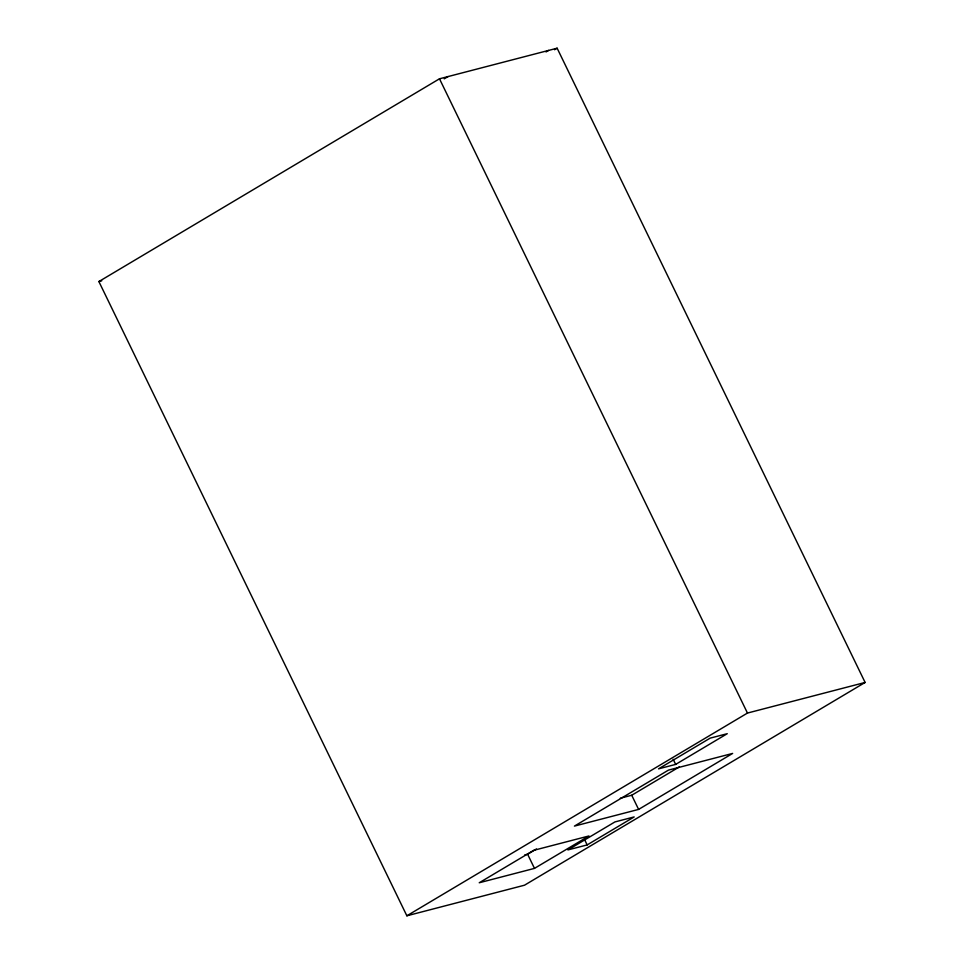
<?xml version="1.0" encoding="UTF-8"?>
<svg xmlns="http://www.w3.org/2000/svg" width="964" height="964" viewBox="0 0 964 964"><rect width="100%" height="100%" fill="white"/><g stroke="black" fill="none" stroke-linecap="round" stroke-linejoin="round"><path stroke-width="1.45" d="M98.882 281.548L439.488 78.795L557.132 48.2L865.118 682.452L524.512 885.205L406.868 915.8L98.882 281.548L101.738 280.801M444.223 78.843L448.043 76.566M546.034 51.948L548.576 50.429M554.553 49.73L557.132 48.2M406.868 915.8L747.462 713.059L865.118 682.452M675.656 764.404L727.266 733.688L710.155 738.135L658.545 768.85L675.656 764.404L673.161 759.258M524.693 854.984L527.609 854.237L536.466 848.959M620.322 798.216L631.721 795.252L679.391 766.874M534.478 868.383L588.956 835.969L533.719 850.332L479.241 882.759L534.478 868.383L527.609 854.237M638.602 809.411L732.64 753.426L668.462 770.116L574.423 826.1L638.602 809.411L631.721 795.252M587.16 844.922L634.179 816.93L614.924 821.931L567.904 849.923L587.16 844.922L584.666 839.764M439.488 78.795L747.462 713.059"/></g></svg>
